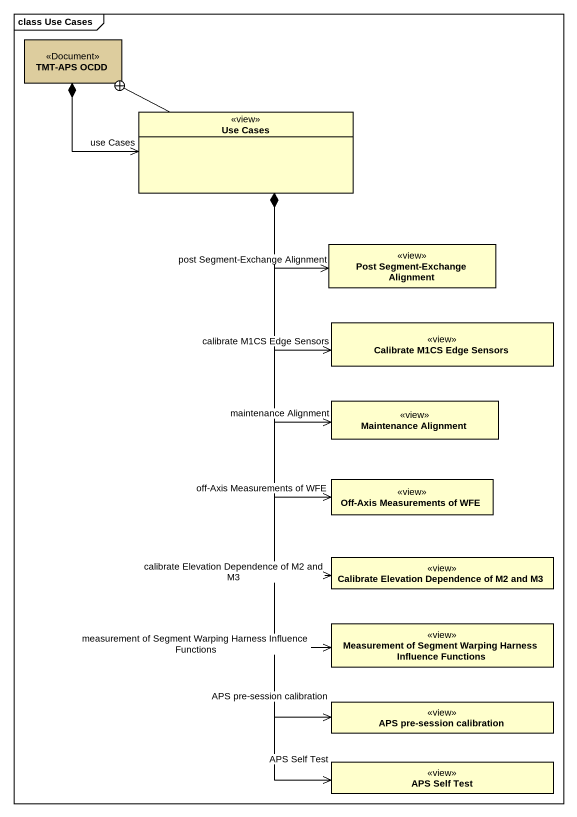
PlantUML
@startuml
mainframe class Use Cases
hide circle
hide empty members
class "TMT-APS OCDD" as TMT_APS_OCDD <<Document>> #DDCD9E
class "Use Cases" as Use_Cases <<view>>
class "Post Segment-Exchange Alignment" as Post_Segment_Exchange <<view>>
class "Calibrate M1CS Edge Sensors" as Calibrate_M1CS_Edge_Sensors <<view>>
class "Maintenance Alignment" as Maintenance_Alignment <<view>>
class "Off-Axis Measurements of WFE" as Off_Axis_Measurements_of_WFE <<view>>
class "Calibrate Elevation Dependence of M2 and M3" as Calibrate_Elevation <<view>>
class "Measurement of Segment Warping Harness Influence Functions" as Measurement_of_Segment <<view>>
class "APS pre-session calibration" as APS_pre_session_calibration <<view>>
class "APS Self Test" as APS_Self_Test <<view>>
TMT_APS_OCDD *-right-> "use Cases" Use_Cases
Use_Cases -left-+ TMT_APS_OCDD
Use_Cases *--> "post Segment-Exchange Alignment" Post_Segment_Exchange
Use_Cases *--> "calibrate M1CS Edge Sensors" Calibrate_M1CS_Edge_Sensors
Use_Cases *--> "maintenance Alignment" Maintenance_Alignment
Use_Cases *--> "off-Axis Measurements of WFE" Off_Axis_Measurements_of_WFE
Use_Cases *--> "calibrate Elevation Dependence of M2 and M3" Calibrate_Elevation
Use_Cases *--> "measurement of Segment Warping Harness Influence Functions" Measurement_of_Segment
Use_Cases *--> "APS pre-session calibration" APS_pre_session_calibration
Use_Cases *--> "APS Self Test" APS_Self_Test
@enduml
